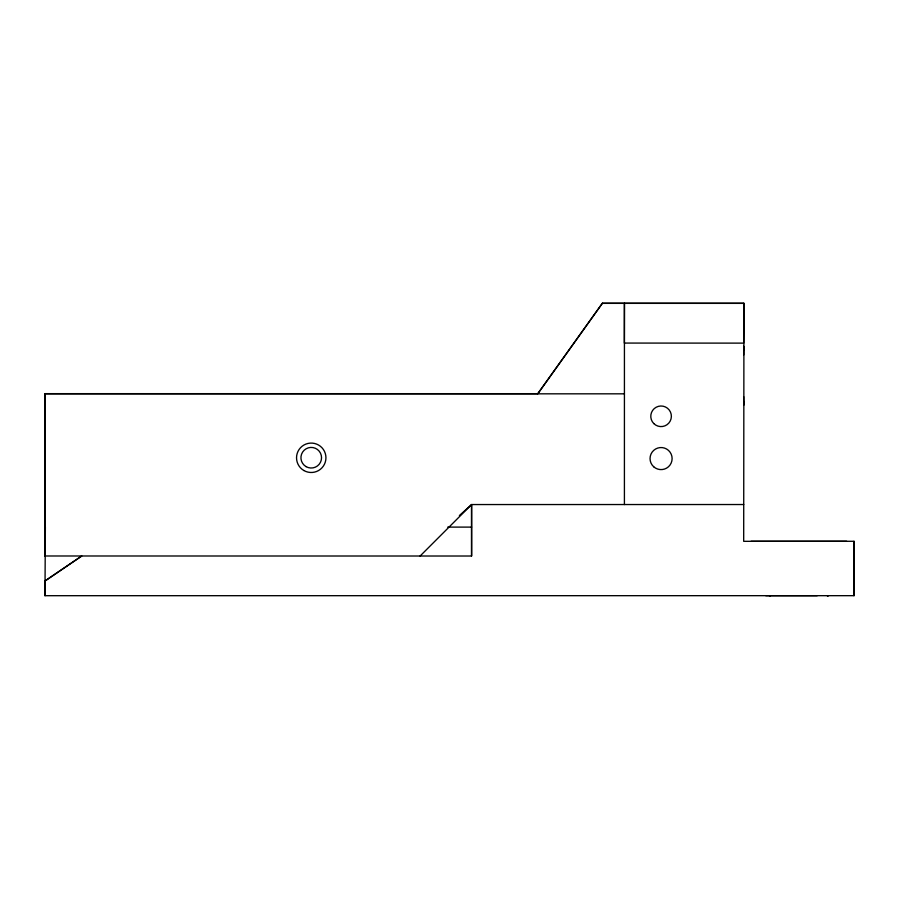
<?xml version="1.0" encoding="UTF-8"?>
<svg xmlns="http://www.w3.org/2000/svg" width="899" height="899" viewBox="0 0 899 899"><rect width="100%" height="100%" fill="white"/><g stroke="black" fill="none" stroke-linecap="round" stroke-linejoin="round"><path stroke-width="1.35" d="M624.445 303.255L624.356 343.07L743.664 343.126L743.945 303.278L743.687 541.322L854.039 541.288L854.05 595.677L44.972 595.7L45.366 526.983M44.95 527.039L44.984 555.987L471.582 556.02L471.582 504.553L743.709 504.53M45.074 393.65L45.051 556.009L45.074 393.65L537.782 393.672L602.386 303.255L743.945 303.278M471.582 555.964L471.582 504.564L459.389 515.543M624.412 504.553L624.434 303.356M743.687 401.302L743.687 405.247L743.675 396.628M743.675 350.352L743.675 346.407L743.675 355.026M537.782 393.796L602.386 303.255M420.103 556.032L471.582 504.553M44.984 580.99L81.764 555.987L44.972 580.99L44.972 595.7M602.386 303.356L743.675 303.368M45.04 393.807L624.423 393.829M447.736 527.106L471.582 527.106M751.058 541.299L846.667 541.299M765.768 595.677L817.236 595.689M827.294 595.689L828.294 595.689L827.294 595.689M769.454 595.7L770.454 595.7M854.005 541.31L854.016 595.689M653.798 423.575A10.294 10.294 0 0 0 671.025 418.956A10.294 10.294 0 0 0 658.416 406.348A10.294 10.294 0 0 0 653.798 423.575M653.685 466.761A11.035 11.035 0 0 0 671.868 460.895A11.035 11.035 0 0 0 657.686 448.073A11.035 11.035 0 0 0 653.685 466.761M303.884 470.525A14.71 14.71 0 0 0 325.944 457.793A14.71 14.71 0 0 0 303.884 445.05A14.71 14.71 0 0 0 303.884 470.525M306.087 466.637A10.294 10.294 0 0 0 321.539 457.726A10.294 10.294 0 0 0 306.087 448.803A10.294 10.294 0 0 0 306.087 466.637"/></g></svg>
